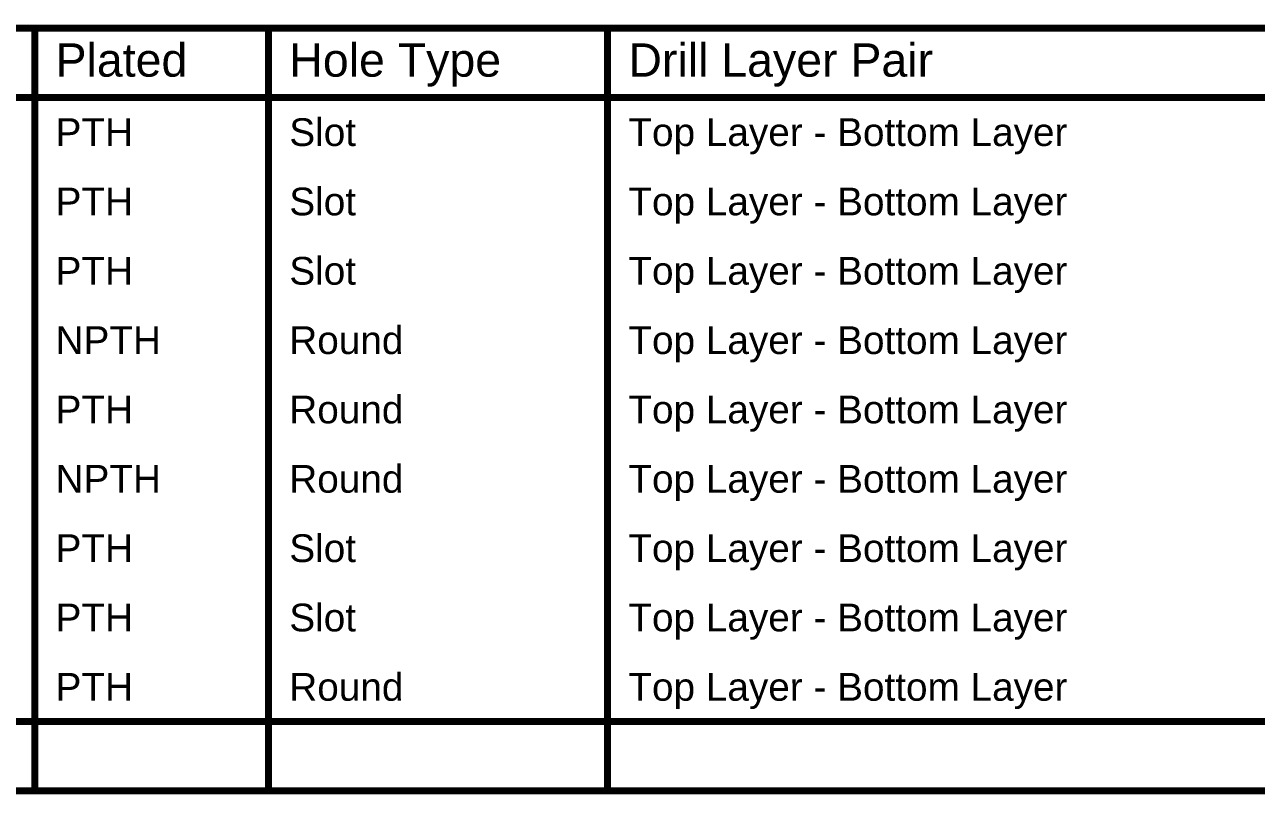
# Model space of a CAD drawing. Header units: inches. Extents: x -5 to 501, y -9 to 81.
# Drawn here: x 185.4 to 253.1, y 39.1 to 81.4 of the extents above; entities that cross this region are included whole.
import ezdxf

# ---------------------------------------------------------------- set-up
doc = ezdxf.new("R2010")
doc.units = ezdxf.units.IN
doc.layers.add('Drill Drawing', color=1, linetype='Continuous')
doc.styles.add('Arial', font='', dxfattribs={"height": 0.2})
doc.styles.get('Arial').set_extended_font_data('Arial')

msp = doc.modelspace()

# ---------------------------------------------------------------- linework, layer by layer
at = {"layer": 'Drill Drawing'}
for points in [[(129.019, 81.177, 0.381, 0.381, 0), (500.566, 81.177, 0.381, 0.381, 0)], [(185.925, 39.267, 0.381, 0.381, 0), (185.925, 81.177, 0.381, 0.381, 0)], [(198.775, 39.267, 0.381, 0.381, 0), (198.775, 81.177, 0.381, 0.381, 0)], [(217.413, 39.267, 0.381, 0.381, 0), (217.413, 81.177, 0.381, 0.381, 0)], [(129.019, 77.367, 0.381, 0.381, 0), (500.566, 77.367, 0.381, 0.381, 0)], [(129.019, 43.077, 0.381, 0.381, 0), (500.566, 43.077, 0.381, 0.381, 0)], [(129.019, 39.267, 0.381, 0.381, 0), (500.566, 39.267, 0.381, 0.381, 0)]]:
    msp.add_lwpolyline(points, format="xyseb", dxfattribs=at)
for points in [[(185.83, 81.177, 0.191, 0.191, 1), (186.021, 81.177, 0.191, 0.191, 1)], [(198.679, 81.177, 0.191, 0.191, 1), (198.87, 81.177, 0.191, 0.191, 1)], [(217.318, 81.177, 0.191, 0.191, 1), (217.509, 81.177, 0.191, 0.191, 1)], [(185.83, 39.267, 0.191, 0.191, 1), (186.021, 39.267, 0.191, 0.191, 1)], [(198.679, 39.267, 0.191, 0.191, 1), (198.87, 39.267, 0.191, 0.191, 1)], [(217.318, 39.267, 0.191, 0.191, 1), (217.509, 39.267, 0.191, 0.191, 1)]]:
    msp.add_lwpolyline(points, format="xyseb", close=True, dxfattribs=at)

# ---------------------------------------------------------------- texts
at = {"layer": 'Drill Drawing', "style": 'Arial'}
for s, height, p in [('Plated', 1.8288, (187.068, 78.51)), ('Hole Type', 1.8288, (199.918, 78.51)), ('Drill Layer Pair', 1.8288, (218.556, 78.51)), ('PTH', 1.524, (187.068, 74.7)), ('Slot', 1.524, (199.918, 74.7)), ('Top Layer - Bottom Layer', 1.524, (218.556, 74.7)), ('Slot', 1.524, (199.918, 70.89)), ('PTH', 1.524, (187.068, 70.89)), ('Top Layer - Bottom Layer', 1.524, (218.556, 70.89)), ('PTH', 1.524, (187.068, 67.08)), ('Slot', 1.524, (199.918, 67.08)), ('Top Layer - Bottom Layer', 1.524, (218.556, 67.08)), ('NPTH', 1.524, (187.068, 63.27)), ('Round', 1.524, (199.918, 63.27)), ('Top Layer - Bottom Layer', 1.524, (218.556, 63.27)), ('PTH', 1.524, (187.068, 59.46)), ('Round', 1.524, (199.918, 59.46)), ('Top Layer - Bottom Layer', 1.524, (218.556, 59.46)), ('NPTH', 1.524, (187.068, 55.65)), ('Round', 1.524, (199.918, 55.65)), ('Top Layer - Bottom Layer', 1.524, (218.556, 55.65)), ('PTH', 1.524, (187.068, 51.84)), ('Slot', 1.524, (199.918, 51.84)), ('Top Layer - Bottom Layer', 1.524, (218.556, 51.84)), ('PTH', 1.524, (187.068, 48.03)), ('Slot', 1.524, (199.918, 48.03)), ('Top Layer - Bottom Layer', 1.524, (218.556, 48.03)), ('PTH', 1.524, (187.068, 44.22)), ('Round', 1.524, (199.918, 44.22)), ('Top Layer - Bottom Layer', 1.524, (218.556, 44.22))]:
    msp.add_text(s, height=height, dxfattribs=at).set_placement(p)

doc.saveas('drawing.dxf')
